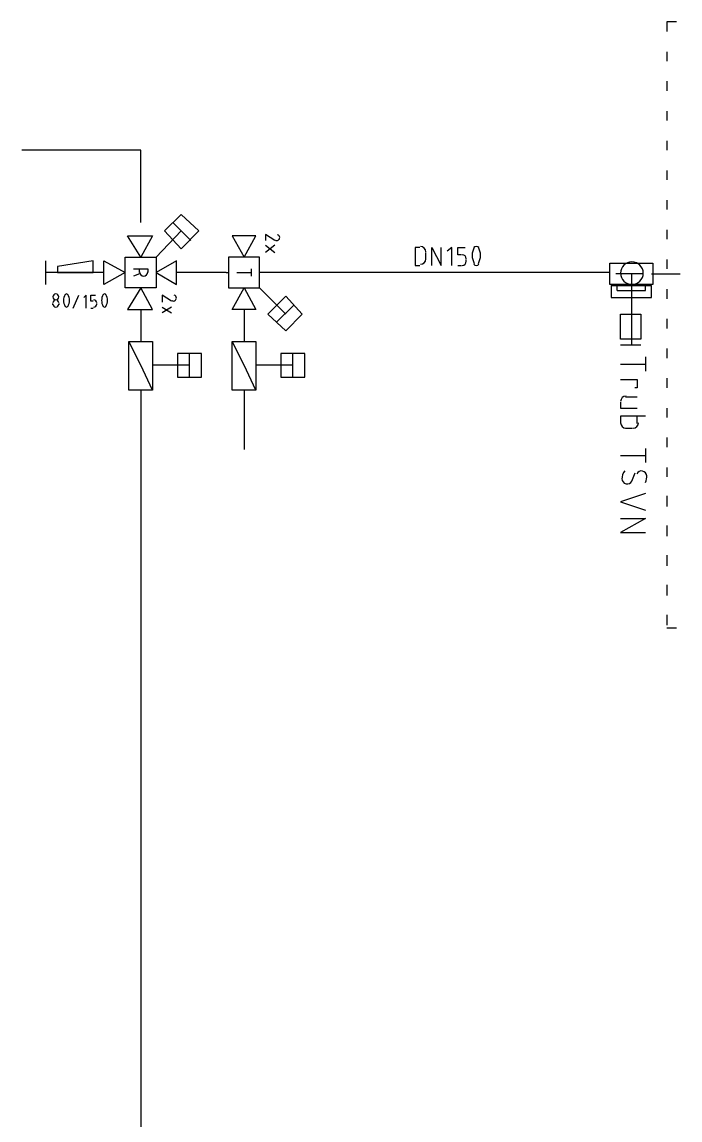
# Model space of a CAD drawing. Header units: millimetres. Extents: x 0 to 33.1, y 1.5 to 45.3.
# Drawn here: x 23.206 to 24.129, y 12.3 to 13.841 of the extents above; entities that cross this region are included whole.
import ezdxf

# ---------------------------------------------------------------- set-up
doc = ezdxf.new("R2010")
doc.units = ezdxf.units.MM
doc.header["$MEASUREMENT"] = 0
doc.layers.get('0').update_dxf_attribs({"linetype": 'CONTINUOUS'})

msp = doc.modelspace()

# ---------------------------------------------------------------- linework, layer by layer
at = {"color": 140, "linetype": 'Continuous'}
for p, q in [((24.1244, 13.8411), (24.1111, 13.8411)), ((24.1111, 13.8411), (24.1111, 13.8278)), ((24.1111, 13.7994), (24.1111, 13.7861)), ((24.1111, 13.7578), (24.1111, 13.7445)), ((24.1111, 13.7161), (24.1111, 13.7028)), ((24.1111, 13.6744), (24.1111, 13.6611)), ((24.1111, 13.6328), (24.1111, 13.6195)), ((24.1111, 13.5911), (24.1111, 13.5778)), ((24.1111, 13.5494), (24.1111, 13.5361)), ((24.1111, 13.5078), (24.1111, 13.4945)), ((24.1094, 13.4878), (24.1294, 13.4878)), ((24.1094, 13.4878), (24.1294, 13.4878)), ((24.1094, 13.4878), (24.1294, 13.4878)), ((24.1111, 13.4878), (24.1294, 13.4878)), ((24.1111, 13.4878), (24.1294, 13.4878)), ((24.1111, 13.4661), (24.1111, 13.4528)), ((24.1111, 13.4244), (24.1111, 13.4111)), ((24.1111, 13.3828), (24.1111, 13.3695)), ((24.1111, 13.3411), (24.1111, 13.3278)), ((24.1111, 13.2994), (24.1111, 13.2861)), ((24.1111, 13.2578), (24.1111, 13.2445)), ((24.1111, 13.2161), (24.1111, 13.2028)), ((24.1111, 13.1761), (24.1111, 13.1611)), ((24.1111, 13.1344), (24.1111, 13.1195)), ((24.1111, 13.0928), (24.1111, 13.0778)), ((24.1111, 13.0511), (24.1111, 13.0361)), ((24.1111, 13.0094), (24.1111, 12.9945)), ((24.1111, 12.9911), (24.1244, 12.9911))]:
    msp.add_line(p, q, dxfattribs=at)
at = {"color": 7, "linetype": 'Continuous'}
for p, q in [((23.3728, 13.6611), (23.2061, 13.6611)), ((23.3728, 13.6611), (23.2528, 13.6611)), ((23.3728, 13.5595), (23.3728, 13.6611)), ((23.3211, 13.4894), (23.2394, 13.4894)), ((23.4928, 13.4894), (23.4228, 13.4894)), ((23.6511, 13.4894), (23.5428, 13.4894)), ((24.0311, 13.4894), (23.6511, 13.4894)), ((23.3728, 13.4378), (23.3728, 13.3928)), ((23.5178, 13.4378), (23.5178, 13.3928)), ((23.3728, 13.3244), (23.3728, 12.2044)), ((23.5178, 13.3244), (23.5178, 13.2411))]:
    msp.add_line(p, q, dxfattribs=at)
at = {"color": 0, "linetype": 'Continuous'}
for p, q in [((23.4294, 13.5711), (23.4061, 13.5478)), ((23.4428, 13.5344), (23.4178, 13.5595)), ((23.4544, 13.5478), (23.4294, 13.5711)), ((23.4294, 13.5478), (23.3944, 13.5111)), ((23.4061, 13.5478), (23.4294, 13.5228)), ((23.4294, 13.5228), (23.4544, 13.5478)), ((23.3728, 13.5111), (23.3544, 13.5411)), ((23.3544, 13.5411), (23.3894, 13.5411)), ((23.3894, 13.5411), (23.3728, 13.5111)), ((23.5344, 13.5411), (23.5011, 13.5411)), ((23.5011, 13.5411), (23.5178, 13.5111)), ((23.5178, 13.5111), (23.5344, 13.5411)), ((23.5611, 13.5344), (23.5478, 13.5428)), ((23.5478, 13.5428), (23.5478, 13.5344)), ((23.5478, 13.5278), (23.5611, 13.5178)), ((23.5611, 13.5278), (23.5478, 13.5178)), ((23.7644, 13.5245), (23.7578, 13.5245)), ((23.7578, 13.5245), (23.7578, 13.4995)), ((23.7728, 13.5078), (23.7728, 13.5178)), ((23.7811, 13.4995), (23.7811, 13.5245)), ((23.7811, 13.5245), (23.7944, 13.4995)), ((23.7944, 13.4995), (23.7944, 13.5245)), ((23.8094, 13.5245), (23.8028, 13.5194)), ((23.8094, 13.4995), (23.8094, 13.5245)), ((23.8178, 13.5144), (23.8178, 13.5245)), ((23.8178, 13.5245), (23.8278, 13.5245)), ((23.8228, 13.5144), (23.8178, 13.5144)), ((23.2394, 13.4728), (23.2394, 13.5061)), ((23.3061, 13.5061), (23.2561, 13.4978)), ((23.3061, 13.4894), (23.3061, 13.5061)), ((23.3211, 13.4728), (23.3211, 13.5061)), ((23.3211, 13.5061), (23.3511, 13.4894)), ((23.3511, 13.4678), (23.3511, 13.5111)), ((23.3511, 13.5111), (23.3944, 13.5111)), ((23.3944, 13.5111), (23.3944, 13.4678)), ((23.4228, 13.5061), (23.3944, 13.4894)), ((23.4228, 13.4728), (23.4228, 13.5061)), ((23.4961, 13.5111), (23.4961, 13.4678)), ((23.5394, 13.5111), (23.4961, 13.5111)), ((23.5394, 13.4678), (23.5394, 13.5111)), ((23.7578, 13.4995), (23.7644, 13.4995)), ((23.8178, 13.4995), (23.8228, 13.4995)), ((23.8294, 13.5044), (23.8294, 13.5078)), ((24.0311, 13.4728), (24.0311, 13.5028)), ((24.0311, 13.5028), (24.0911, 13.5028)), ((24.0911, 13.5028), (24.0911, 13.4728)), ((23.2561, 13.4978), (23.2561, 13.4894)), ((23.2561, 13.4894), (23.3061, 13.4894)), ((23.3511, 13.4894), (23.3211, 13.4728)), ((23.3628, 13.4945), (23.3828, 13.4945)), ((23.3711, 13.4878), (23.3628, 13.4844)), ((23.3711, 13.4894), (23.3711, 13.4945)), ((23.3828, 13.4945), (23.3828, 13.4894)), ((23.3944, 13.4894), (23.4228, 13.4728)), ((23.4928, 13.4894), (23.4961, 13.4894)), ((23.5078, 13.4894), (23.5278, 13.4894)), ((23.5278, 13.4945), (23.5278, 13.4844)), ((23.5428, 13.4894), (23.5394, 13.4894)), ((24.0611, 13.4878), (24.0611, 13.3878)), ((24.0894, 13.4878), (24.1094, 13.4878)), ((24.0894, 13.4878), (24.1094, 13.4878)), ((24.0894, 13.4878), (24.1094, 13.4878)), ((24.0894, 13.4878), (24.1094, 13.4878)), ((24.0894, 13.4878), (24.1094, 13.4878)), ((24.0911, 13.4878), (24.1111, 13.4878)), ((24.0911, 13.4878), (24.1111, 13.4878)), ((24.0911, 13.4878), (24.1094, 13.4878)), ((24.0911, 13.4878), (24.1094, 13.4878)), ((24.0911, 13.4878), (24.1094, 13.4878)), ((23.3944, 13.4678), (23.3511, 13.4678)), ((23.3728, 13.4678), (23.3544, 13.4378)), ((23.3894, 13.4378), (23.3728, 13.4678)), ((23.4961, 13.4678), (23.5394, 13.4678)), ((23.5011, 13.4378), (23.5178, 13.4678)), ((23.5178, 13.4678), (23.5344, 13.4378)), ((23.5761, 13.4311), (23.5394, 13.4678)), ((24.0911, 13.4728), (24.0311, 13.4728)), ((24.0328, 13.4711), (24.0328, 13.4544)), ((24.0328, 13.4711), (24.0894, 13.4711)), ((24.0411, 13.4645), (24.0411, 13.4711)), ((24.0811, 13.4645), (24.0811, 13.4711)), ((24.0894, 13.4544), (24.0894, 13.4711)), ((23.2778, 13.4395), (23.2861, 13.4578)), ((23.2961, 13.4578), (23.2928, 13.4544)), ((23.2961, 13.4395), (23.2961, 13.4578)), ((23.3028, 13.4494), (23.3028, 13.4578)), ((23.3028, 13.4578), (23.3094, 13.4578)), ((23.4161, 13.4494), (23.4028, 13.4578)), ((23.4028, 13.4578), (23.4028, 13.4477)), ((23.5511, 13.4311), (23.5761, 13.4561)), ((23.5761, 13.4561), (23.5994, 13.4311)), ((24.0328, 13.4544), (24.0611, 13.4544)), ((24.0411, 13.4645), (24.0611, 13.4645)), ((24.0611, 13.4645), (24.0811, 13.4645)), ((24.0611, 13.4544), (24.0894, 13.4544)), ((23.2494, 13.4444), (23.2494, 13.4461)), ((23.2578, 13.4461), (23.2578, 13.4444)), ((23.3061, 13.4494), (23.3028, 13.4494)), ((23.3028, 13.4395), (23.3061, 13.4395)), ((23.3111, 13.4444), (23.3111, 13.4461)), ((23.3544, 13.4378), (23.3894, 13.4378)), ((23.4028, 13.4411), (23.4161, 13.4328)), ((23.4161, 13.4411), (23.4028, 13.4328)), ((23.5344, 13.4378), (23.5011, 13.4378)), ((23.5878, 13.4444), (23.5628, 13.4194)), ((23.5761, 13.4078), (23.5511, 13.4311)), ((23.5994, 13.4311), (23.5761, 13.4078)), ((24.0461, 13.3961), (24.0461, 13.4311)), ((24.0461, 13.4311), (24.0744, 13.4311)), ((24.0744, 13.4311), (24.0744, 13.3961)), ((23.3728, 13.3594), (23.3561, 13.3928)), ((23.3561, 13.3244), (23.3561, 13.3928)), ((23.3561, 13.3928), (23.3894, 13.3928)), ((23.3894, 13.3928), (23.3894, 13.3244)), ((23.5178, 13.3594), (23.5011, 13.3928)), ((23.5011, 13.3244), (23.5011, 13.3928)), ((23.5011, 13.3928), (23.5344, 13.3928)), ((23.5344, 13.3928), (23.5344, 13.3244)), ((24.0744, 13.3961), (24.0461, 13.3961)), ((23.4578, 13.3761), (23.4244, 13.3761)), ((23.4244, 13.3761), (23.4244, 13.3428)), ((23.4411, 13.3428), (23.4411, 13.3761)), ((23.4578, 13.3428), (23.4578, 13.3761)), ((23.6028, 13.3761), (23.5694, 13.3761)), ((23.5694, 13.3761), (23.5694, 13.3428)), ((23.5861, 13.3428), (23.5861, 13.3761)), ((23.6028, 13.3428), (23.6028, 13.3761)), ((24.0744, 13.3878), (24.0461, 13.3878)), ((23.3894, 13.3244), (23.3728, 13.3594)), ((23.4411, 13.3594), (23.3894, 13.3594)), ((23.5344, 13.3244), (23.5178, 13.3594)), ((23.5861, 13.3594), (23.5344, 13.3594)), ((24.0461, 13.3611), (24.0811, 13.3611)), ((24.0461, 13.3611), (24.0811, 13.3611)), ((24.0811, 13.3711), (24.0811, 13.3511)), ((24.0811, 13.3711), (24.0811, 13.3511)), ((23.4244, 13.3428), (23.4578, 13.3428)), ((23.5694, 13.3428), (23.6028, 13.3428)), ((24.0461, 13.3395), (24.0694, 13.3395)), ((24.0461, 13.3395), (24.0694, 13.3395)), ((24.0694, 13.3395), (24.0694, 13.3278)), ((24.0694, 13.3395), (24.0694, 13.3278)), ((23.3894, 13.3244), (23.3561, 13.3244)), ((23.5344, 13.3244), (23.5011, 13.3244)), ((24.0694, 13.3145), (24.0528, 13.3145)), ((24.0694, 13.3145), (24.0528, 13.3145)), ((24.0694, 13.3278), (24.0661, 13.3278)), ((24.0694, 13.3278), (24.0661, 13.3278)), ((24.0461, 13.3078), (24.0461, 13.2994)), ((24.0461, 13.3078), (24.0461, 13.2994)), ((24.0461, 13.2994), (24.0694, 13.2994)), ((24.0461, 13.2994), (24.0694, 13.2994)), ((24.0811, 13.2878), (24.0461, 13.2878)), ((24.0461, 13.2878), (24.0461, 13.2778)), ((24.0811, 13.2878), (24.0461, 13.2878)), ((24.0461, 13.2878), (24.0461, 13.2778)), ((24.0694, 13.2778), (24.0694, 13.2878)), ((24.0694, 13.2778), (24.0694, 13.2878)), ((24.0528, 13.2711), (24.0628, 13.2711)), ((24.0528, 13.2711), (24.0628, 13.2711)), ((24.0811, 13.2428), (24.0811, 13.2228)), ((24.0811, 13.2428), (24.0811, 13.2228)), ((24.0461, 13.2328), (24.0811, 13.2328)), ((24.0461, 13.2328), (24.0811, 13.2328)), ((24.0661, 13.2078), (24.0611, 13.1961)), ((24.0661, 13.2078), (24.0611, 13.1961)), ((24.0811, 13.1795), (24.0461, 13.1678)), ((24.0811, 13.1795), (24.0461, 13.1678)), ((24.0461, 13.1678), (24.0811, 13.1561)), ((24.0461, 13.1678), (24.0811, 13.1561)), ((24.0461, 13.1444), (24.0811, 13.1444)), ((24.0811, 13.1444), (24.0461, 13.1245)), ((24.0461, 13.1444), (24.0811, 13.1444)), ((24.0811, 13.1444), (24.0461, 13.1245)), ((24.0461, 13.1245), (24.0811, 13.1245)), ((24.0461, 13.1245), (24.0811, 13.1245))]:
    msp.add_line(p, q, dxfattribs=at)
at = {"color": 142, "linetype": 'Continuous'}
msp.add_line((24.0761, 13.4878), (24.0394, 13.4878), dxfattribs=at)
at = {"color": 0, "linetype": 'Continuous'}
for points in [[(23.5614, 13.5351), (23.5628, 13.5343), (23.5643, 13.5342), (23.5657, 13.535)], [(23.5678, 13.5386), (23.5678, 13.5405), (23.5665, 13.5421), (23.5647, 13.5426)], [(23.5657, 13.535), (23.5669, 13.5357), (23.5678, 13.5371), (23.5678, 13.5386)], [(23.7728, 13.5186), (23.7728, 13.5227), (23.7694, 13.5261), (23.7653, 13.5261)], [(23.8294, 13.5086), (23.8294, 13.5118), (23.8268, 13.5144), (23.8236, 13.5144)], [(23.8407, 13.5251), (23.8368, 13.5179), (23.8368, 13.5093), (23.8407, 13.5022)], [(23.8436, 13.5261), (23.8422, 13.5261), (23.841, 13.5255), (23.8403, 13.5244)], [(23.8469, 13.5244), (23.8463, 13.5255), (23.845, 13.5261), (23.8436, 13.5261)], [(23.8465, 13.5022), (23.8504, 13.5093), (23.8504, 13.5179), (23.8465, 13.5251)], [(23.7653, 13.5011), (23.7694, 13.5011), (23.7728, 13.5044), (23.7728, 13.5086)], [(23.8236, 13.4995), (23.8268, 13.4995), (23.8294, 13.5021), (23.8294, 13.5053)], [(23.8403, 13.5011), (23.841, 13.5001), (23.8422, 13.4995), (23.8436, 13.4995)], [(23.8436, 13.4995), (23.845, 13.4995), (23.8463, 13.5001), (23.8469, 13.5011)], [(24.0619, 13.5044), (24.0532, 13.5044), (24.0461, 13.4973), (24.0461, 13.4886)], [(24.0778, 13.4886), (24.0778, 13.4973), (24.0707, 13.5044), (24.0619, 13.5044)], [(23.3711, 13.4903), (23.3711, 13.487), (23.3738, 13.4844), (23.3769, 13.4844)], [(23.3769, 13.4844), (23.3801, 13.4844), (23.3828, 13.487), (23.3828, 13.4903)], [(24.0461, 13.4886), (24.0461, 13.4799), (24.0532, 13.4728), (24.0619, 13.4728)], [(24.0619, 13.4728), (24.0707, 13.4728), (24.0778, 13.4799), (24.0778, 13.4886)], [(23.2536, 13.4594), (23.2512, 13.4594), (23.2494, 13.4576), (23.2494, 13.4553)], [(23.2494, 13.4553), (23.2494, 13.453), (23.2512, 13.4511), (23.2536, 13.4511)], [(23.2578, 13.4553), (23.2578, 13.4576), (23.256, 13.4594), (23.2536, 13.4594)], [(23.2536, 13.4511), (23.256, 13.4511), (23.2578, 13.453), (23.2578, 13.4553)], [(23.2665, 13.4586), (23.2638, 13.4534), (23.2638, 13.4472), (23.2665, 13.442)], [(23.2686, 13.4594), (23.2678, 13.4594), (23.2671, 13.459), (23.2667, 13.4584)], [(23.2706, 13.4584), (23.2701, 13.4591), (23.2694, 13.4594), (23.2686, 13.4594)], [(23.2707, 13.442), (23.2735, 13.4472), (23.2735, 13.4534), (23.2707, 13.4586)], [(23.3199, 13.4586), (23.3171, 13.4534), (23.3171, 13.4472), (23.3199, 13.442)], [(23.3219, 13.4594), (23.3211, 13.4594), (23.3204, 13.459), (23.32, 13.4584)], [(23.3239, 13.4584), (23.3235, 13.4591), (23.3228, 13.4594), (23.3219, 13.4594)], [(23.324, 13.442), (23.3268, 13.4472), (23.3268, 13.4534), (23.324, 13.4586)], [(23.4228, 13.4536), (23.4228, 13.4555), (23.4215, 13.4571), (23.4197, 13.4576)], [(23.4207, 13.45), (23.4219, 13.4507), (23.4228, 13.4521), (23.4228, 13.4536)], [(23.2536, 13.4511), (23.2512, 13.4511), (23.2494, 13.4492), (23.2494, 13.4469)], [(23.2494, 13.4453), (23.2494, 13.443), (23.2512, 13.4411), (23.2536, 13.4411)], [(23.2578, 13.4469), (23.2578, 13.4492), (23.256, 13.4511), (23.2536, 13.4511)], [(23.2536, 13.4411), (23.256, 13.4411), (23.2578, 13.443), (23.2578, 13.4453)], [(23.2667, 13.4421), (23.2671, 13.4415), (23.2678, 13.4411), (23.2686, 13.4411)], [(23.2686, 13.4411), (23.2694, 13.4411), (23.2701, 13.4415), (23.2706, 13.4421)], [(23.3111, 13.4469), (23.3111, 13.4492), (23.3093, 13.4511), (23.3069, 13.4511)], [(23.3069, 13.4411), (23.3093, 13.4411), (23.3111, 13.443), (23.3111, 13.4453)], [(23.32, 13.4421), (23.3204, 13.4415), (23.3211, 13.4411), (23.3219, 13.4411)], [(23.3219, 13.4411), (23.3228, 13.4411), (23.3235, 13.4415), (23.3239, 13.4421)], [(23.4164, 13.4501), (23.4176, 13.4493), (23.4193, 13.4492), (23.4207, 13.45)], [(24.0536, 13.3161), (24.0494, 13.3161), (24.0461, 13.3128), (24.0461, 13.3086)], [(24.0536, 13.3161), (24.0494, 13.3161), (24.0461, 13.3128), (24.0461, 13.3086)], [(24.0461, 13.2786), (24.0461, 13.2745), (24.0494, 13.2711), (24.0536, 13.2711)], [(24.0461, 13.2786), (24.0461, 13.2745), (24.0494, 13.2711), (24.0536, 13.2711)], [(24.0636, 13.2711), (24.0678, 13.2711), (24.0711, 13.2745), (24.0711, 13.2786)], [(24.0636, 13.2711), (24.0678, 13.2711), (24.0711, 13.2745), (24.0711, 13.2786)], [(24.0518, 13.2114), (24.0493, 13.2079), (24.0479, 13.2038), (24.0478, 13.1995)], [(24.0518, 13.2114), (24.0493, 13.2079), (24.0479, 13.2038), (24.0478, 13.1995)], [(24.0769, 13.2109), (24.0736, 13.2117), (24.0701, 13.2101), (24.0686, 13.207)], [(24.0769, 13.2109), (24.0736, 13.2117), (24.0701, 13.2101), (24.0686, 13.207)], [(24.0828, 13.2037), (24.0828, 13.2071), (24.0804, 13.2101), (24.0769, 13.2109)], [(24.0828, 13.2037), (24.0828, 13.2071), (24.0804, 13.2101), (24.0769, 13.2109)], [(24.0478, 13.2003), (24.0478, 13.1968), (24.0501, 13.1938), (24.0536, 13.193)], [(24.0478, 13.2003), (24.0478, 13.1968), (24.0501, 13.1938), (24.0536, 13.193)], [(24.0536, 13.193), (24.0569, 13.1922), (24.0604, 13.1938), (24.0619, 13.1969)], [(24.0536, 13.193), (24.0569, 13.1922), (24.0604, 13.1938), (24.0619, 13.1969)], [(24.0808, 13.1949), (24.0821, 13.1981), (24.0828, 13.2016), (24.0828, 13.205)], [(24.0808, 13.1949), (24.0821, 13.1981), (24.0828, 13.2016), (24.0828, 13.205)]]:
    msp.add_open_spline(points, degree=3, dxfattribs=at)

doc.saveas('drawing.dxf')
